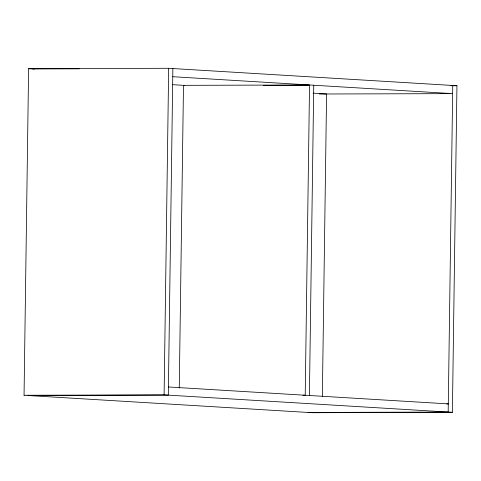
<?xml version="1.0" encoding="UTF-8"?>
<svg xmlns="http://www.w3.org/2000/svg" width="481" height="481" viewBox="0 0 481 481"><rect width="100%" height="100%" fill="white"/><g stroke="black" fill="none" stroke-linecap="round" stroke-linejoin="round"><path stroke-width="0.72" d="M24.05 395.274L28.607 68.687L168.669 68.29L456.95 85.726L452.393 412.313L312.331 412.71L24.05 395.274L164.111 394.883L452.393 412.313M164.111 394.883L168.669 68.29M172.871 68.542L168.314 395.135L28.253 395.532M179.263 388.083L183.489 85.335L309.542 84.981L305.213 395.244L302.958 395.25M309.415 395.496L313.744 85.233M322.348 396.741L326.581 93.987L313.107 93.176M32.816 68.939L79.251 68.807M263.474 85.377L308.495 85.251M451.25 85.474L452.747 85.468L448.184 412.061L308.129 412.457M450.956 85.738L456.95 85.726M319.312 94.011L452.633 93.633L172.757 76.707M446.801 403.902L448.298 403.896L168.428 386.971M28.607 68.687L34.313 69.03M172.426 84.668L184.397 85.39"/></g></svg>
